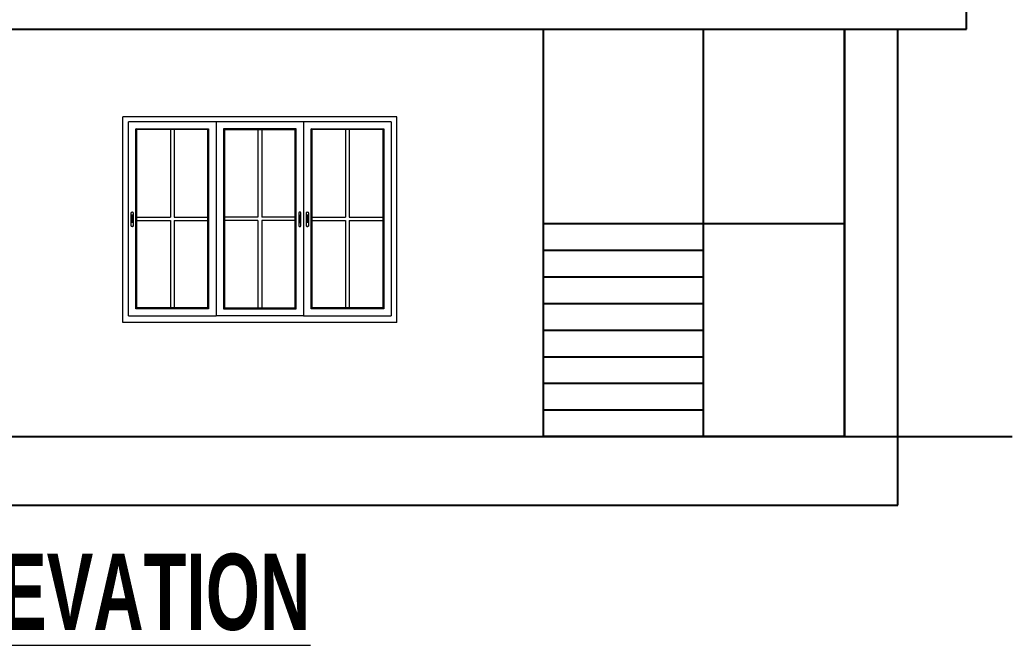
# Model space of a CAD drawing. Header units: inches. Extents: x -10117506 to -5032697, y -6529230 to -3254494.
# Drawn here: x -5046328.9 to -5046068.4, y -3258762.8 to -3258598.5 of the extents above; entities that cross this region are included whole.
import ezdxf

# ---------------------------------------------------------------- set-up
doc = ezdxf.new("R2010")
doc.units = ezdxf.units.IN
doc.header["$LTSCALE"] = 2
doc.header["$MEASUREMENT"] = 0
doc.layers.get('0').update_dxf_attribs({"linetype": 'CONTINUOUS'})
doc.layers.add('Text-100.w', color=254, linetype='CONTINUOUS', lineweight=9)
doc.layers.add('window', color=4, linetype='CONTINUOUS', lineweight=13)
doc.styles.add('Arial', font='arial.ttf', dxfattribs={"width": 0.8, "height": 12})

msp = doc.modelspace()

# ---------------------------------------------------------------- linework, layer by layer
at = {"ltscale": 0.5}
for p, q in [((-5046080.44, -3258601.01), (-5046080.44, -3258596.01)), ((-5046537.34, -3258601.01), (-5046093.44, -3258601.01)), ((-5046191.44, -3258708.01), (-5046191.44, -3258601.01)), ((-5046149.44, -3258708.01), (-5046149.44, -3258601.01)), ((-5046112.44, -3258708.01), (-5046112.44, -3258601.01)), ((-5046098.44, -3258708.01), (-5046098.44, -3258601.01)), ((-5046093.44, -3258601.01), (-5046080.44, -3258601.01)), ((-5046191.44, -3258652.01), (-5046149.44, -3258652.01)), ((-5046149.44, -3258652.01), (-5046112.44, -3258652.01)), ((-5046191.44, -3258659.01), (-5046149.44, -3258659.01)), ((-5046191.44, -3258666.01), (-5046149.44, -3258666.01)), ((-5046191.44, -3258673.01), (-5046149.44, -3258673.01)), ((-5046191.44, -3258680.01), (-5046149.44, -3258680.01)), ((-5046191.44, -3258687.01), (-5046149.44, -3258687.01)), ((-5046191.44, -3258694.01), (-5046149.44, -3258694.01)), ((-5046191.44, -3258701.01), (-5046149.44, -3258701.01)), ((-5046537.34, -3258708.01), (-5046098.44, -3258708.01)), ((-5046191.44, -3258708.01), (-5046149.44, -3258708.01)), ((-5046098.44, -3258708.01), (-5046068.44, -3258708.01)), ((-5046098.44, -3258726.01), (-5046098.44, -3258708.01)), ((-5046537.34, -3258726.01), (-5046098.44, -3258726.01))]:
    msp.add_line(p, q, dxfattribs=at)
msp.add_lwpolyline([(-5046191.44, -3258601.01), (-5046112.44, -3258601.01), (-5046112.44, -3258708.01), (-5046191.44, -3258708.01)], close=True, dxfattribs=at)
at = {"layer": 'window'}
for p, q in [((-5046301.94, -3258678.01), (-5046301.94, -3258624.01)), ((-5046229.94, -3258624.01), (-5046301.94, -3258624.01)), ((-5046300.44, -3258676.24), (-5046300.44, -3258625.35)), ((-5046231.44, -3258625.35), (-5046300.44, -3258625.35)), ((-5046277.44, -3258625.35), (-5046277.44, -3258676.24)), ((-5046254.44, -3258625.35), (-5046254.44, -3258676.24)), ((-5046231.44, -3258625.35), (-5046231.44, -3258676.24)), ((-5046229.94, -3258678.01), (-5046229.94, -3258624.01)), ((-5046298.48, -3258674.44), (-5046298.48, -3258627.15)), ((-5046298.48, -3258627.15), (-5046279.4, -3258627.15)), ((-5046298.23, -3258627.37), (-5046298.48, -3258627.15)), ((-5046298.23, -3258674.21), (-5046298.23, -3258627.37)), ((-5046279.65, -3258627.37), (-5046298.23, -3258627.37)), ((-5046289.43, -3258627.37), (-5046289.43, -3258650.34)), ((-5046288.45, -3258627.37), (-5046288.45, -3258650.34)), ((-5046279.65, -3258627.37), (-5046279.4, -3258627.15)), ((-5046279.65, -3258627.37), (-5046279.65, -3258674.21)), ((-5046279.4, -3258627.15), (-5046279.4, -3258674.44)), ((-5046256.4, -3258627.15), (-5046275.48, -3258627.15)), ((-5046275.48, -3258627.15), (-5046275.48, -3258674.44)), ((-5046275.23, -3258627.37), (-5046275.48, -3258627.15)), ((-5046275.23, -3258627.37), (-5046275.23, -3258674.21)), ((-5046275.23, -3258627.37), (-5046256.65, -3258627.37)), ((-5046266.43, -3258627.37), (-5046266.43, -3258650.34)), ((-5046265.45, -3258627.37), (-5046265.45, -3258650.34)), ((-5046256.65, -3258627.37), (-5046256.4, -3258627.15)), ((-5046256.65, -3258674.21), (-5046256.65, -3258627.37)), ((-5046256.4, -3258674.44), (-5046256.4, -3258627.15)), ((-5046252.48, -3258674.44), (-5046252.48, -3258627.15)), ((-5046252.48, -3258627.15), (-5046233.4, -3258627.15)), ((-5046252.23, -3258627.37), (-5046252.48, -3258627.15)), ((-5046252.23, -3258674.21), (-5046252.23, -3258627.37)), ((-5046233.65, -3258627.37), (-5046252.23, -3258627.37)), ((-5046243.43, -3258627.37), (-5046243.43, -3258650.34)), ((-5046242.45, -3258627.37), (-5046242.45, -3258650.34)), ((-5046233.65, -3258627.37), (-5046233.4, -3258627.15)), ((-5046233.65, -3258627.37), (-5046233.65, -3258674.21)), ((-5046233.4, -3258627.15), (-5046233.4, -3258674.44)), ((-5046299.71, -3258649.19), (-5046299.7, -3258649.16)), ((-5046299.71, -3258649.22), (-5046299.7, -3258649.16)), ((-5046299.71, -3258649.22), (-5046299.71, -3258649.19)), ((-5046299.7, -3258649.16), (-5046299.68, -3258649.12)), ((-5046299.68, -3258649.12), (-5046299.66, -3258649.09)), ((-5046299.63, -3258649.07), (-5046299.66, -3258649.09)), ((-5046299.6, -3258649.05), (-5046299.63, -3258649.07)), ((-5046299.6, -3258649.05), (-5046299.57, -3258649.03)), ((-5046299.53, -3258649.01), (-5046299.57, -3258649.03)), ((-5046299.49, -3258649.01), (-5046299.53, -3258649.01)), ((-5046299.44, -3258649), (-5046299.49, -3258649.01)), ((-5046299.4, -3258649.01), (-5046299.44, -3258649)), ((-5046299.4, -3258649.01), (-5046299.36, -3258649.01)), ((-5046299.36, -3258649.01), (-5046299.32, -3258649.03)), ((-5046299.32, -3258649.03), (-5046299.29, -3258649.05)), ((-5046299.29, -3258649.05), (-5046299.25, -3258649.07)), ((-5046299.25, -3258649.07), (-5046299.23, -3258649.09)), ((-5046299.2, -3258649.12), (-5046299.23, -3258649.09)), ((-5046299.19, -3258649.16), (-5046299.2, -3258649.12)), ((-5046299.18, -3258649.19), (-5046299.19, -3258649.16)), ((-5046299.18, -3258649.19), (-5046299.17, -3258649.22)), ((-5046255.69, -3258649.16), (-5046255.7, -3258649.19)), ((-5046255.7, -3258649.19), (-5046255.7, -3258649.22)), ((-5046255.68, -3258649.12), (-5046255.69, -3258649.16)), ((-5046255.65, -3258649.09), (-5046255.68, -3258649.12)), ((-5046255.63, -3258649.07), (-5046255.65, -3258649.09)), ((-5046255.59, -3258649.05), (-5046255.63, -3258649.07)), ((-5046255.56, -3258649.03), (-5046255.59, -3258649.05)), ((-5046255.52, -3258649.01), (-5046255.56, -3258649.03)), ((-5046255.48, -3258649.01), (-5046255.52, -3258649.01)), ((-5046255.43, -3258649), (-5046255.48, -3258649.01)), ((-5046255.39, -3258649.01), (-5046255.43, -3258649)), ((-5046255.35, -3258649.01), (-5046255.39, -3258649.01)), ((-5046255.31, -3258649.03), (-5046255.35, -3258649.01)), ((-5046255.28, -3258649.05), (-5046255.31, -3258649.03)), ((-5046255.24, -3258649.07), (-5046255.28, -3258649.05)), ((-5046255.22, -3258649.09), (-5046255.24, -3258649.07)), ((-5046255.19, -3258649.12), (-5046255.22, -3258649.09)), ((-5046255.18, -3258649.16), (-5046255.19, -3258649.12)), ((-5046255.17, -3258649.19), (-5046255.18, -3258649.16)), ((-5046255.16, -3258649.22), (-5046255.18, -3258649.16)), ((-5046255.16, -3258649.22), (-5046255.17, -3258649.19)), ((-5046253.71, -3258649.19), (-5046253.7, -3258649.16)), ((-5046253.71, -3258649.22), (-5046253.7, -3258649.16)), ((-5046253.71, -3258649.22), (-5046253.71, -3258649.19)), ((-5046253.7, -3258649.16), (-5046253.68, -3258649.12)), ((-5046253.68, -3258649.12), (-5046253.66, -3258649.09)), ((-5046253.63, -3258649.07), (-5046253.66, -3258649.09)), ((-5046253.6, -3258649.05), (-5046253.63, -3258649.07)), ((-5046253.6, -3258649.05), (-5046253.57, -3258649.03)), ((-5046253.53, -3258649.01), (-5046253.57, -3258649.03)), ((-5046253.49, -3258649.01), (-5046253.53, -3258649.01)), ((-5046253.44, -3258649), (-5046253.49, -3258649.01)), ((-5046253.4, -3258649.01), (-5046253.44, -3258649)), ((-5046253.4, -3258649.01), (-5046253.36, -3258649.01)), ((-5046253.36, -3258649.01), (-5046253.32, -3258649.03)), ((-5046253.32, -3258649.03), (-5046253.29, -3258649.05)), ((-5046253.29, -3258649.05), (-5046253.25, -3258649.07)), ((-5046253.25, -3258649.07), (-5046253.23, -3258649.09)), ((-5046253.2, -3258649.12), (-5046253.23, -3258649.09)), ((-5046253.19, -3258649.16), (-5046253.2, -3258649.12)), ((-5046253.18, -3258649.19), (-5046253.19, -3258649.16)), ((-5046253.18, -3258649.19), (-5046253.17, -3258649.22)), ((-5046299.71, -3258652.62), (-5046299.71, -3258649.22)), ((-5046299.62, -3258649.92), (-5046299.63, -3258649.94)), ((-5046299.63, -3258649.94), (-5046299.63, -3258651.65)), ((-5046299.62, -3258651.67), (-5046299.63, -3258651.65)), ((-5046299.61, -3258649.88), (-5046299.62, -3258649.9)), ((-5046299.62, -3258649.9), (-5046299.62, -3258649.92)), ((-5046299.62, -3258651.7), (-5046299.62, -3258651.67)), ((-5046299.61, -3258651.72), (-5046299.62, -3258651.7)), ((-5046299.59, -3258649.86), (-5046299.61, -3258649.88)), ((-5046299.59, -3258651.74), (-5046299.61, -3258651.72)), ((-5046299.57, -3258649.84), (-5046299.59, -3258649.86)), ((-5046299.57, -3258651.76), (-5046299.59, -3258651.74)), ((-5046299.55, -3258649.82), (-5046299.57, -3258649.84)), ((-5046299.55, -3258651.77), (-5046299.57, -3258651.76)), ((-5046299.53, -3258649.81), (-5046299.55, -3258649.82)), ((-5046299.53, -3258651.78), (-5046299.55, -3258651.77)), ((-5046299.5, -3258649.8), (-5046299.53, -3258649.81)), ((-5046299.5, -3258651.79), (-5046299.53, -3258651.78)), ((-5046299.47, -3258649.8), (-5046299.5, -3258649.8)), ((-5046299.47, -3258651.8), (-5046299.5, -3258651.79)), ((-5046299.44, -3258649.79), (-5046299.47, -3258649.8)), ((-5046299.44, -3258651.8), (-5046299.47, -3258651.8)), ((-5046299.42, -3258649.8), (-5046299.44, -3258649.79)), ((-5046299.42, -3258651.8), (-5046299.44, -3258651.8)), ((-5046299.39, -3258649.8), (-5046299.42, -3258649.8)), ((-5046299.39, -3258651.79), (-5046299.42, -3258651.8)), ((-5046299.36, -3258649.81), (-5046299.39, -3258649.8)), ((-5046299.36, -3258651.78), (-5046299.39, -3258651.79)), ((-5046299.34, -3258649.82), (-5046299.36, -3258649.81)), ((-5046299.34, -3258651.77), (-5046299.36, -3258651.78)), ((-5046299.32, -3258649.84), (-5046299.34, -3258649.82)), ((-5046299.32, -3258651.76), (-5046299.34, -3258651.77)), ((-5046299.3, -3258649.86), (-5046299.32, -3258649.84)), ((-5046299.3, -3258651.74), (-5046299.32, -3258651.76)), ((-5046299.28, -3258649.88), (-5046299.3, -3258649.86)), ((-5046299.28, -3258651.72), (-5046299.3, -3258651.74)), ((-5046299.27, -3258649.9), (-5046299.28, -3258649.88)), ((-5046299.27, -3258651.7), (-5046299.28, -3258651.72)), ((-5046299.26, -3258649.92), (-5046299.27, -3258649.9)), ((-5046299.26, -3258651.67), (-5046299.27, -3258651.7)), ((-5046299.26, -3258649.94), (-5046299.26, -3258649.92)), ((-5046299.26, -3258651.65), (-5046299.26, -3258649.94)), ((-5046299.26, -3258651.65), (-5046299.26, -3258651.67)), ((-5046299.17, -3258649.22), (-5046299.17, -3258652.62)), ((-5046298.23, -3258650.34), (-5046289.43, -3258650.34)), ((-5046298.23, -3258651.24), (-5046289.43, -3258651.24)), ((-5046289.43, -3258651.24), (-5046289.43, -3258674.21)), ((-5046288.45, -3258650.34), (-5046279.65, -3258650.34)), ((-5046288.45, -3258651.24), (-5046279.65, -3258651.24)), ((-5046288.45, -3258651.24), (-5046288.45, -3258674.21)), ((-5046266.43, -3258650.34), (-5046275.23, -3258650.34)), ((-5046266.43, -3258651.24), (-5046275.23, -3258651.24)), ((-5046266.43, -3258651.24), (-5046266.43, -3258674.21)), ((-5046256.65, -3258650.34), (-5046265.45, -3258650.34)), ((-5046265.45, -3258651.24), (-5046265.45, -3258674.21)), ((-5046256.65, -3258651.24), (-5046265.45, -3258651.24)), ((-5046255.7, -3258649.22), (-5046255.7, -3258652.62)), ((-5046255.62, -3258649.94), (-5046255.61, -3258649.92)), ((-5046255.62, -3258650.19), (-5046255.62, -3258649.94)), ((-5046255.62, -3258650.19), (-5046255.61, -3258650.17)), ((-5046255.62, -3258651.65), (-5046255.62, -3258650.19)), ((-5046255.62, -3258651.65), (-5046255.61, -3258651.67)), ((-5046255.61, -3258649.9), (-5046255.6, -3258649.88)), ((-5046255.61, -3258649.92), (-5046255.61, -3258649.9)), ((-5046255.61, -3258650.15), (-5046255.6, -3258650.12)), ((-5046255.61, -3258650.17), (-5046255.61, -3258650.15)), ((-5046255.61, -3258651.67), (-5046255.61, -3258651.7)), ((-5046255.61, -3258651.7), (-5046255.6, -3258651.72)), ((-5046255.6, -3258649.88), (-5046255.58, -3258649.86)), ((-5046255.6, -3258650.12), (-5046255.58, -3258650.1)), ((-5046255.6, -3258651.72), (-5046255.58, -3258651.74)), ((-5046255.58, -3258649.86), (-5046255.56, -3258649.84)), ((-5046255.58, -3258650.1), (-5046255.56, -3258650.09)), ((-5046255.58, -3258651.74), (-5046255.56, -3258651.76)), ((-5046255.56, -3258649.84), (-5046255.54, -3258649.82)), ((-5046255.56, -3258650.09), (-5046255.54, -3258650.07)), ((-5046255.56, -3258651.76), (-5046255.54, -3258651.77)), ((-5046255.54, -3258649.82), (-5046255.52, -3258649.81)), ((-5046255.54, -3258650.07), (-5046255.52, -3258650.06)), ((-5046255.54, -3258651.77), (-5046255.52, -3258651.78)), ((-5046255.52, -3258649.81), (-5046255.49, -3258649.8)), ((-5046255.52, -3258650.06), (-5046255.49, -3258650.05)), ((-5046255.52, -3258651.78), (-5046255.49, -3258651.79)), ((-5046255.49, -3258649.8), (-5046255.46, -3258649.8)), ((-5046255.49, -3258650.05), (-5046255.46, -3258650.05)), ((-5046255.49, -3258651.79), (-5046255.46, -3258651.8)), ((-5046255.46, -3258649.8), (-5046255.43, -3258649.79)), ((-5046255.46, -3258650.05), (-5046255.43, -3258650.04)), ((-5046255.46, -3258651.8), (-5046255.43, -3258651.8)), ((-5046255.43, -3258649.79), (-5046255.41, -3258649.8)), ((-5046255.43, -3258650.04), (-5046255.41, -3258650.05)), ((-5046255.43, -3258651.8), (-5046255.41, -3258651.8)), ((-5046255.41, -3258649.8), (-5046255.38, -3258649.8)), ((-5046255.41, -3258650.05), (-5046255.38, -3258650.05)), ((-5046255.41, -3258651.8), (-5046255.38, -3258651.79)), ((-5046255.38, -3258649.8), (-5046255.35, -3258649.81)), ((-5046255.38, -3258650.05), (-5046255.35, -3258650.06)), ((-5046255.38, -3258651.79), (-5046255.35, -3258651.78)), ((-5046255.35, -3258649.81), (-5046255.33, -3258649.82)), ((-5046255.35, -3258650.06), (-5046255.33, -3258650.07)), ((-5046255.35, -3258651.78), (-5046255.33, -3258651.77)), ((-5046255.33, -3258649.82), (-5046255.31, -3258649.84)), ((-5046255.33, -3258650.07), (-5046255.31, -3258650.09)), ((-5046255.33, -3258651.77), (-5046255.31, -3258651.76)), ((-5046255.31, -3258649.84), (-5046255.29, -3258649.86)), ((-5046255.31, -3258650.09), (-5046255.29, -3258650.1)), ((-5046255.31, -3258651.76), (-5046255.29, -3258651.74)), ((-5046255.29, -3258649.86), (-5046255.27, -3258649.88)), ((-5046255.29, -3258650.1), (-5046255.27, -3258650.12)), ((-5046255.29, -3258651.74), (-5046255.27, -3258651.72)), ((-5046255.27, -3258649.88), (-5046255.26, -3258649.9)), ((-5046255.27, -3258650.12), (-5046255.26, -3258650.15)), ((-5046255.27, -3258651.72), (-5046255.26, -3258651.7)), ((-5046255.26, -3258649.9), (-5046255.26, -3258649.92)), ((-5046255.26, -3258649.92), (-5046255.25, -3258649.94)), ((-5046255.26, -3258650.15), (-5046255.26, -3258650.17)), ((-5046255.26, -3258650.17), (-5046255.25, -3258650.19)), ((-5046255.26, -3258651.67), (-5046255.25, -3258651.65)), ((-5046255.26, -3258651.7), (-5046255.26, -3258651.67)), ((-5046255.25, -3258651.65), (-5046255.25, -3258649.94)), ((-5046255.16, -3258652.62), (-5046255.16, -3258649.22)), ((-5046253.71, -3258652.62), (-5046253.71, -3258649.22)), ((-5046253.62, -3258649.92), (-5046253.63, -3258649.94)), ((-5046253.63, -3258649.94), (-5046253.63, -3258651.65)), ((-5046253.62, -3258651.67), (-5046253.63, -3258651.65)), ((-5046253.61, -3258649.88), (-5046253.62, -3258649.9)), ((-5046253.62, -3258649.9), (-5046253.62, -3258649.92)), ((-5046253.62, -3258651.7), (-5046253.62, -3258651.67)), ((-5046253.61, -3258651.72), (-5046253.62, -3258651.7)), ((-5046253.59, -3258649.86), (-5046253.61, -3258649.88)), ((-5046253.59, -3258651.74), (-5046253.61, -3258651.72)), ((-5046253.57, -3258649.84), (-5046253.59, -3258649.86)), ((-5046253.57, -3258651.76), (-5046253.59, -3258651.74)), ((-5046253.55, -3258649.82), (-5046253.57, -3258649.84)), ((-5046253.55, -3258651.77), (-5046253.57, -3258651.76)), ((-5046253.53, -3258649.81), (-5046253.55, -3258649.82)), ((-5046253.53, -3258651.78), (-5046253.55, -3258651.77)), ((-5046253.5, -3258649.8), (-5046253.53, -3258649.81)), ((-5046253.5, -3258651.79), (-5046253.53, -3258651.78)), ((-5046253.47, -3258649.8), (-5046253.5, -3258649.8)), ((-5046253.47, -3258651.8), (-5046253.5, -3258651.79)), ((-5046253.44, -3258649.79), (-5046253.47, -3258649.8)), ((-5046253.44, -3258651.8), (-5046253.47, -3258651.8)), ((-5046253.42, -3258649.8), (-5046253.44, -3258649.79)), ((-5046253.42, -3258651.8), (-5046253.44, -3258651.8)), ((-5046253.39, -3258649.8), (-5046253.42, -3258649.8)), ((-5046253.39, -3258651.79), (-5046253.42, -3258651.8)), ((-5046253.36, -3258649.81), (-5046253.39, -3258649.8)), ((-5046253.36, -3258651.78), (-5046253.39, -3258651.79)), ((-5046253.34, -3258649.82), (-5046253.36, -3258649.81)), ((-5046253.34, -3258651.77), (-5046253.36, -3258651.78)), ((-5046253.32, -3258649.84), (-5046253.34, -3258649.82)), ((-5046253.32, -3258651.76), (-5046253.34, -3258651.77)), ((-5046253.3, -3258649.86), (-5046253.32, -3258649.84)), ((-5046253.3, -3258651.74), (-5046253.32, -3258651.76)), ((-5046253.28, -3258649.88), (-5046253.3, -3258649.86)), ((-5046253.28, -3258651.72), (-5046253.3, -3258651.74)), ((-5046253.27, -3258649.9), (-5046253.28, -3258649.88)), ((-5046253.27, -3258651.7), (-5046253.28, -3258651.72)), ((-5046253.26, -3258649.92), (-5046253.27, -3258649.9)), ((-5046253.26, -3258651.67), (-5046253.27, -3258651.7)), ((-5046253.26, -3258649.94), (-5046253.26, -3258649.92)), ((-5046253.26, -3258651.65), (-5046253.26, -3258649.94)), ((-5046253.26, -3258651.65), (-5046253.26, -3258651.67)), ((-5046253.17, -3258649.22), (-5046253.17, -3258652.62)), ((-5046252.23, -3258650.34), (-5046243.43, -3258650.34)), ((-5046252.23, -3258651.24), (-5046243.43, -3258651.24)), ((-5046243.43, -3258651.24), (-5046243.43, -3258674.21)), ((-5046242.45, -3258650.34), (-5046233.65, -3258650.34)), ((-5046242.45, -3258651.24), (-5046233.65, -3258651.24)), ((-5046242.45, -3258651.24), (-5046242.45, -3258674.21)), ((-5046299.71, -3258652.65), (-5046299.71, -3258652.62)), ((-5046299.7, -3258652.68), (-5046299.71, -3258652.65)), ((-5046299.7, -3258652.68), (-5046299.68, -3258652.72)), ((-5046299.68, -3258652.72), (-5046299.66, -3258652.75)), ((-5046299.66, -3258652.75), (-5046299.63, -3258652.77)), ((-5046299.6, -3258652.79), (-5046299.63, -3258652.77)), ((-5046299.57, -3258652.81), (-5046299.6, -3258652.79)), ((-5046299.57, -3258652.81), (-5046299.53, -3258652.83)), ((-5046299.49, -3258652.83), (-5046299.53, -3258652.83)), ((-5046299.44, -3258652.84), (-5046299.49, -3258652.83)), ((-5046299.44, -3258652.84), (-5046299.4, -3258652.83)), ((-5046299.4, -3258652.83), (-5046299.36, -3258652.83)), ((-5046299.32, -3258652.81), (-5046299.36, -3258652.83)), ((-5046299.29, -3258652.79), (-5046299.32, -3258652.81)), ((-5046299.29, -3258652.79), (-5046299.25, -3258652.77)), ((-5046299.25, -3258652.77), (-5046299.23, -3258652.75)), ((-5046299.23, -3258652.75), (-5046299.2, -3258652.72)), ((-5046299.19, -3258652.68), (-5046299.2, -3258652.72)), ((-5046299.17, -3258652.62), (-5046299.19, -3258652.68)), ((-5046299.18, -3258652.65), (-5046299.19, -3258652.68)), ((-5046299.18, -3258652.65), (-5046299.17, -3258652.62)), ((-5046255.7, -3258652.65), (-5046255.7, -3258652.62)), ((-5046255.7, -3258652.62), (-5046255.69, -3258652.68)), ((-5046255.7, -3258652.65), (-5046255.69, -3258652.68)), ((-5046255.69, -3258652.68), (-5046255.68, -3258652.72)), ((-5046255.68, -3258652.72), (-5046255.65, -3258652.75)), ((-5046255.65, -3258652.75), (-5046255.63, -3258652.77)), ((-5046255.63, -3258652.77), (-5046255.59, -3258652.79)), ((-5046255.59, -3258652.79), (-5046255.56, -3258652.81)), ((-5046255.56, -3258652.81), (-5046255.52, -3258652.83)), ((-5046255.52, -3258652.83), (-5046255.48, -3258652.83)), ((-5046255.48, -3258652.83), (-5046255.43, -3258652.84)), ((-5046255.43, -3258652.84), (-5046255.39, -3258652.83)), ((-5046255.39, -3258652.83), (-5046255.35, -3258652.83)), ((-5046255.35, -3258652.83), (-5046255.31, -3258652.81)), ((-5046255.31, -3258652.81), (-5046255.28, -3258652.79)), ((-5046255.28, -3258652.79), (-5046255.24, -3258652.77)), ((-5046255.24, -3258652.77), (-5046255.22, -3258652.75)), ((-5046255.22, -3258652.75), (-5046255.19, -3258652.72)), ((-5046255.19, -3258652.72), (-5046255.18, -3258652.68)), ((-5046255.18, -3258652.68), (-5046255.17, -3258652.65)), ((-5046255.17, -3258652.65), (-5046255.16, -3258652.62)), ((-5046253.71, -3258652.65), (-5046253.71, -3258652.62)), ((-5046253.7, -3258652.68), (-5046253.71, -3258652.65)), ((-5046253.7, -3258652.68), (-5046253.68, -3258652.72)), ((-5046253.68, -3258652.72), (-5046253.66, -3258652.75)), ((-5046253.66, -3258652.75), (-5046253.63, -3258652.77)), ((-5046253.6, -3258652.79), (-5046253.63, -3258652.77)), ((-5046253.57, -3258652.81), (-5046253.6, -3258652.79)), ((-5046253.57, -3258652.81), (-5046253.53, -3258652.83)), ((-5046253.49, -3258652.83), (-5046253.53, -3258652.83)), ((-5046253.44, -3258652.84), (-5046253.49, -3258652.83)), ((-5046253.44, -3258652.84), (-5046253.4, -3258652.83)), ((-5046253.4, -3258652.83), (-5046253.36, -3258652.83)), ((-5046253.32, -3258652.81), (-5046253.36, -3258652.83)), ((-5046253.29, -3258652.79), (-5046253.32, -3258652.81)), ((-5046253.29, -3258652.79), (-5046253.25, -3258652.77)), ((-5046253.25, -3258652.77), (-5046253.23, -3258652.75)), ((-5046253.23, -3258652.75), (-5046253.2, -3258652.72)), ((-5046253.19, -3258652.68), (-5046253.2, -3258652.72)), ((-5046253.17, -3258652.62), (-5046253.19, -3258652.68)), ((-5046253.18, -3258652.65), (-5046253.19, -3258652.68)), ((-5046253.18, -3258652.65), (-5046253.17, -3258652.62)), ((-5046298.48, -3258674.44), (-5046298.23, -3258674.21)), ((-5046279.4, -3258674.44), (-5046298.48, -3258674.44)), ((-5046279.65, -3258674.21), (-5046298.23, -3258674.21)), ((-5046279.65, -3258674.21), (-5046279.4, -3258674.44)), ((-5046275.23, -3258674.21), (-5046275.48, -3258674.44)), ((-5046275.48, -3258674.44), (-5046256.4, -3258674.44)), ((-5046275.23, -3258674.21), (-5046256.65, -3258674.21)), ((-5046256.4, -3258674.44), (-5046256.65, -3258674.21)), ((-5046252.48, -3258674.44), (-5046252.23, -3258674.21)), ((-5046233.4, -3258674.44), (-5046252.48, -3258674.44)), ((-5046233.65, -3258674.21), (-5046252.23, -3258674.21)), ((-5046233.65, -3258674.21), (-5046233.4, -3258674.44)), ((-5046300.44, -3258676.24), (-5046277.44, -3258676.24)), ((-5046254.44, -3258676.24), (-5046277.44, -3258676.24)), ((-5046254.44, -3258676.24), (-5046231.44, -3258676.24)), ((-5046229.94, -3258678.01), (-5046301.94, -3258678.01))]:
    msp.add_line(p, q, dxfattribs=at)

# ---------------------------------------------------------------- texts
at = {"layer": 'Text-100.w', "insert": (-5046336.66, -3258738.8), "char_height": 20, "width": 569.1024, "attachment_point": 2, "style": 'Arial'}
msp.add_mtext('\\A1;{\\fArial Narrow|b1|i0|c0|p34;\\L WEST ELEVATION}', dxfattribs=at)

doc.saveas('drawing.dxf')
